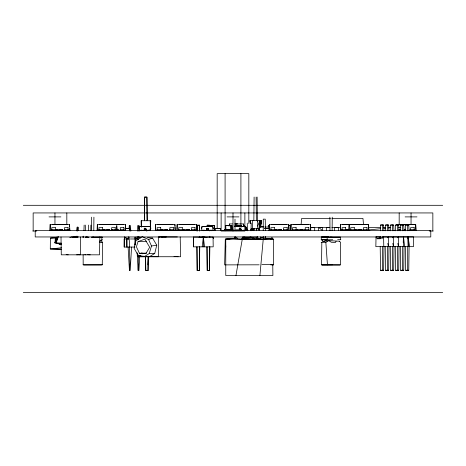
<?xml version="1.0" encoding="UTF-8"?>
<svg xmlns="http://www.w3.org/2000/svg" width="466" height="466" viewBox="0 0 466 466"><rect width="100%" height="100%" fill="white"/><g stroke="black" fill="none" stroke-linecap="round" stroke-linejoin="round"><path stroke-width="0.7" d="M241.295 226.627L241.295 225.375L241.289 226.657M261.944 264.665L268.247 264.327L273.495 264.851L273.525 239.151L261.42 237.759L260.389 237.142L261.036 238.143M139.351 228.847L139.689 226.493L150.442 226.493L150.78 228.066L150.448 230.402L139.684 230.402L139.351 228.847L139.689 226.493L150.442 226.499L150.774 228.853M144.285 230.623C143.411 224.426 149.19 231.771 144.18 230.437M201.656 228.847L201.999 226.493L212.746 226.493L213.09 228.066L212.758 230.402L201.994 230.402L201.656 228.847L201.999 226.493L212.752 226.499L213.084 228.853M208.162 228.387L208.156 230.623L208.162 228.387L206.584 228.392L206.589 230.623L205.85 230.437M233.023 230.105L225.777 229.878L225.719 225.375L230.862 225.381L231.113 229.744L232.493 229.82M240.823 228.387C241.563 235.72 240.176 222.253 239.25 230.46M245.745 228.853L245.413 226.499L234.66 226.493L245.407 226.493L245.751 228.066L245.419 230.402L240.392 230.402M263.214 238.569L263.22 236.408M263.238 230.658L263.261 219.148L265.265 219.148L265.381 230.658M268.311 225.532L268.305 226.959L268.311 225.532L269.336 225.532M383.978 246.66L383.629 270.309L382.545 270.228L382.592 246.66M388.999 246.66L388.656 270.309L387.566 270.228L387.619 246.66M394.026 246.66L393.677 270.309L392.593 270.228L392.64 246.66M399.053 246.66L398.704 270.309L397.62 270.228L397.667 246.66M404.074 246.66L403.731 270.309L402.641 270.228L402.694 246.66M409.101 246.66L408.752 270.309L407.668 270.228L407.715 246.66M80.379 254.826L80.455 236.984M83.187 264.886L83.129 254.692M145.846 230.623L145.852 228.387M126.804 247.056L126.857 238.982L126.973 247.056M56.736 237.689L50.398 238.103L50.293 248.966L61.599 249.298M93.788 230.699L93.916 217.179M102.252 264.857L102.648 242.419L101.495 241.044L99.538 241.225L101.821 239.705L101.879 237.217L102.468 237.194L93.252 237.223M144.6 197.165L144.39 220.733L144.67 197.083L146.953 197.165L147.163 220.733L146.883 197.083L144.67 197.083M148.071 270.42L148.194 256.848L148.007 270.501L145.718 270.42L145.602 256.848L145.788 270.501L148.007 270.501M199.495 270.501L199.71 246.846L199.495 270.501L197.165 270.501L199.454 270.42M209.543 270.501L209.764 246.846L209.543 270.501L207.213 270.501L209.502 270.42M332.112 230.699L332.246 217.179M403.428 246.66L403.509 236.885L404.616 246.66M90.8 230.682L90.864 225.09M253.842 220.529L254.11 197.054M77.117 237.573L77.135 236.169M77.205 230.565L77.251 227.064L76.937 230.565M135.006 244.9L135.099 237.002L135.157 238.982M180.196 236.949L180.598 256.731L137.773 256.731L137.808 253.906M137.971 239.774L138.006 236.949L140.184 237.112M339.382 241.196L340.623 242.419L340.605 264.886L321.54 264.857L321.82 242.576L321.144 242.419M134.977 247.056L124.201 247.056L124.323 238.982M197.066 230.985L197.159 225.206L199.506 225.253L199.71 230.915M207.184 226.651L207.207 225.206L209.554 225.253L209.601 226.668M50.048 230.588L50.206 224.472L50.048 230.606L51.575 230.53L51.178 230.524L51.784 229.429L62.304 229.429L62.351 230.6L63.889 230.501L64.483 229.429L68.053 229.429L68.688 230.571L69.83 230.588L69.562 224.472L50.165 224.478M111.648 229.429L111.048 230.501L109.498 230.571L109.463 229.429L98.949 229.429L98.343 230.524L98.734 230.53L97.208 230.588L97.33 224.478L125.389 224.472L125.657 230.588L124.515 230.571L123.886 229.429L120.31 229.429L119.675 230.577M99.852 236.984L99.52 254.826L61.285 254.826L61.011 236.984M150.448 220.733L150.279 229.109L150.803 220.733L141.105 220.733L141.233 227.018M155.411 230.588L155.574 224.472L155.417 230.606L156.937 230.53L156.541 230.524L157.153 229.429L167.667 229.429L167.713 230.6L169.251 230.501L169.851 229.429L173.422 229.429L174.051 230.571L175.193 230.588L174.931 224.472L155.533 224.478M190.815 230.577L191.45 229.429L195.021 229.429L195.656 230.571L196.798 230.588L196.53 224.472L177.132 224.478L177.016 230.588L178.175 230.454M197.095 231.014L197.159 225.206M207.224 226.697L207.207 225.206M256.335 230.746L256.376 228.602M257.185 238.609L257.226 236.466M288.984 230.588L287.842 230.571L287.213 229.429L283.643 229.429L283.043 230.501L281.493 230.571L281.458 229.429L270.944 229.429L270.332 230.524L270.729 230.53L269.202 230.588L269.325 224.478L288.722 224.472L288.984 230.588L288.722 224.472M304.648 230.501L303.098 230.571L303.063 229.429L292.543 229.429L291.937 230.524L292.333 230.53L290.807 230.588L290.924 224.478L310.321 224.472L310.589 230.588L309.447 230.571L308.818 229.429L305.242 229.429L304.607 230.577L304.648 229.429M348.958 229.429L342.085 229.429L341.473 230.524L341.869 230.53L340.343 230.588L340.46 224.478L368.524 224.472L368.792 230.588L368.524 224.472L365.111 224.472M349.011 230.588L349.168 224.472L349.011 230.606L350.537 230.53L350.141 230.524L350.747 229.429L361.261 229.429L361.313 230.6L362.851 230.501L363.445 229.429L367.016 229.429L367.651 230.571L368.792 230.588M376.039 236.885L375.835 246.66L413.458 246.66L413.587 236.885L383.588 236.885L381.87 238.004L377.279 238.743L376.039 236.885L380.215 236.885M380.209 238.027L380.244 236.582M380.373 230.827L380.501 225.066L381.724 224.897L383.646 225.066L383.943 230.792M385.399 230.827L385.528 225.066L386.751 224.897L388.673 225.066L388.964 230.792M390.421 230.827L390.555 225.066L391.772 224.897L393.7 225.066L393.991 230.792M395.448 230.827L395.576 225.066L396.799 224.897L398.721 225.066L399.012 230.792M400.475 230.827L400.603 225.066L401.82 224.897L403.748 225.066L404.039 230.792M405.496 230.827L405.63 225.066L406.847 224.897L408.769 225.066L409.066 230.792M332.2 237.252L340.512 237.217L321.324 237.194L328.501 237.101L321.324 237.194L321.26 239.687L323.387 241.487L328.722 240.642L339.726 241.242M77.14 231.247L77.251 227.064M97.213 230.606L97.371 224.472M177.173 224.472L177.016 230.606L178.542 230.53L178.146 230.524L178.752 229.429L189.272 229.429L189.318 230.6L190.856 230.501M259.143 264.816L224.635 264.886L225.299 239.151L232.464 238.487M269.208 230.606L269.365 224.472M290.813 230.606L290.965 224.472M340.349 230.606L340.506 224.472M251.005 230.827L251.215 223.109M56.625 237.782L55.268 237.858L55.11 243.194L55.699 238.912M124.504 238.982L124.562 237.002L128.098 238.982L128.296 236.839M83.938 230.682L84.136 225.09M129.682 264.123L129.449 270.525L128.098 247.056M138.385 264.123L138.152 270.525L137.132 252.741M362.851 229.429L362.851 230.501M410.016 229.429L409.975 230.577L410.61 229.429L414.181 229.429L414.81 230.571L415.952 230.588L415.689 224.472L412.276 224.472M149.621 230.46C150.104 230.029 147.553 230.012 148.042 230.46M214.465 229.598L214.313 230.612L214.465 229.936M135.07 245.034L135.332 238.982M61.396 244.365L56.071 243.089L56.374 237.078L56.409 241.901M403.218 242.471L403.509 236.885M193.402 237.078L193.501 246.846L213.207 246.846L213.049 237.078L213.405 238.47L213.405 238.138L213.131 237.078L193.402 237.078L193.658 246.846M131.558 247.056L130.206 270.525L129.367 247.056M139.73 256.3L138.909 270.525L138.402 256.3M147.943 264.834L148.433 256.3M259.737 221.874L260.133 220.529L259.539 230.577L258.945 228.602L260.133 220.529L257.529 226.115M260.756 226.989L261.141 220.529L250.085 220.529L250.254 223.4M129.927 231.119L130.329 225.398L130.847 231.119M138.629 231.119L139.031 225.398L139.55 231.119M220.5 228.491L215.356 228.451L220.5 228.649M236.245 223.907L235.831 223.907M259.795 224.833L260.133 220.529L259.812 223.307M260.744 225.556L261.141 220.529L259.696 223.633M301.088 224.74L301.636 218.438L330.499 218.438M76.308 237.573L76.43 236.169M83.426 237.573L83.554 236.169M259.818 224.117L260.133 220.529M260.756 224.833L261.141 220.529L260.744 221.874M129.07 228.258L129.327 225.398L129.583 228.975M136.8 238.982L136.998 236.839M137.511 231.119L138.029 225.398L138.286 228.975M259.9 275.534L263.232 239.285L272.47 238.738L271.946 237.398L271.218 239.285M259.323 227.472L259.486 226.08M260.733 224L261.141 220.529L260.15 227.257M77.653 230.6L78.061 227.146L78.247 230.6M202.168 246.846L203.351 237.078L206.945 237.456M240.753 230.437L241.726 230.437M257.512 221.874L257.733 220.529L257.762 228.602M235.947 275.534L242.268 239.285L263.232 239.285M251.139 229.26L250.877 230.577L253.842 228.602L253.883 230.746M252.077 229.26L251.681 230.577L252.147 229.26M60.935 244.184L56.071 243.089L57.58 236.85M137.773 256.731L149.4 256.708L154.724 253.504L156.757 245.186L152.522 238.062L147.442 237.672M74.17 236.984L74.764 237.38L74.869 236.984M239.804 225.76L239.501 225.561M229.039 225.987L229.639 223.925L229.051 225.899M142.514 226.511L142.992 226.47M144.547 256.481L149.225 253.556L151.497 245.996L148.613 239.553L142.252 236.652L135.822 240.765L134.126 248.302L138.379 255.782L149.4 256.708L158.335 256.731L158.335 236.949L177.383 236.949M239.402 226.47L239.105 226.47M250.877 229.919L251.273 228.602L259.16 228.858L257.71 228.602M138.053 241.609L136.41 246.799L139.421 253.265L145.776 253.72L149.708 247.277L144.856 239.128L138.053 241.609L146.697 241.231M211.022 226.47L211.803 226.47M235.12 223.907L237.555 223.907M243.689 226.47L244.464 226.47M128.336 238.982L129.024 237.002L129.705 247.056M137.039 238.982L137.726 237.002L137.919 239.874M61.151 243.316L56.071 243.089L58.442 236.524M224.449 229.86L224.478 230.623L226.406 230.385L226.936 229.26L226.394 230.396L224.478 230.623L224.449 229.86L225.934 229.715L224.449 229.86L224.478 230.623L226.394 230.396L226.954 229.249M55.99 230.571L56.479 229.429L57.539 230.501L62.351 230.6L62.304 229.429L57.493 230.588L55.937 230.454L56.479 229.429L57.493 230.588M103.155 230.571L103.644 229.429L104.699 230.501L109.516 230.6L109.463 229.429L104.658 230.588L103.097 230.454L103.644 229.429L104.658 230.588M161.352 230.571L161.848 229.429L162.902 230.501L167.713 230.6L167.667 229.429L162.861 230.588L161.3 230.454L161.848 229.429L162.861 230.588M182.957 230.571L183.447 229.429L184.507 230.501L189.318 230.6L189.272 229.429L184.46 230.588L182.905 230.454L183.447 229.429L184.46 230.588M296.749 230.571L297.244 229.429L298.298 230.501L303.11 230.6L303.063 229.429L298.257 230.588L296.696 230.454L297.244 229.429L298.257 230.588M349.197 230.192L346.285 230.571L346.78 229.429L347.834 230.501L349.209 230.53M354.952 230.571L355.442 229.429L356.502 230.501L361.313 230.6L361.261 229.429L356.455 230.588L354.9 230.454L355.442 229.429L356.455 230.588M336.085 241.184L335.52 242.466L331.268 242.256L328.722 240.642L325.845 242.378L321.82 242.576M276.653 230.588L281.458 229.429L281.493 230.571L276.693 230.501L275.639 229.429L275.091 230.454L276.653 230.588L275.639 229.429L275.144 230.571L276.653 230.588M141.949 226.511L141.967 226.47M204.259 226.511L204.277 226.47M111.048 230.501L112.382 230.548M234.619 238.289L235.19 237.142L237.503 238.237M241.295 229.755L240.992 230.355L241.295 229.889M407.336 238.126L408.024 236.885L409.643 246.66M51.231 230.408L51.784 229.429M178.198 230.408L178.752 229.429M291.99 230.408L292.543 229.429M341.526 230.408L342.085 229.429M350.193 230.408L350.747 229.429M207.393 226.47L207.02 226.47M240.054 226.47L239.681 226.47M214.244 230.542L214.29 225.585L209.549 225.567L209.764 226.668M387.665 237.817L388.434 236.885L388.434 246.66L387.794 243.363M392.687 237.817L393.461 236.885L393.461 246.66L392.821 243.363M397.714 237.817L398.482 236.885L398.482 246.66L397.842 243.363M211.535 230.606L214.43 230.548L214.418 225.532L214.465 230.623M146.528 230.909L147.023 230.728M73.209 236.984L72.76 237.38L72.09 236.984M241.825 238.749L243.695 237.142L246.473 237.456M101.466 240.59L102.532 239.687M252.147 228.602L251.733 228.946L251.273 228.602M254.057 228.829L252.735 228.946L253.155 228.602M253.108 237.456L250.428 237.142L242.786 238.318L255.455 239.151L257.861 237.142L242.169 237.142L243.438 237.59M209.764 230.915L209.764 230M251.879 230.577L254.255 228.992M241.895 238.347L243.695 237.142L248.582 237.712M144.058 230.437L144.606 230.437L143.545 230.437M239.029 230.437L238.516 230.437M250.679 230.577L253.842 228.602M251.681 230.577L254.32 228.928M73.529 236.984L72.76 237.38L72.178 236.984M258.484 239.151L261.42 237.759M332.707 239.728L327.184 239.786L323.387 241.487L322.297 241.044M147.885 226.47L148.211 226.47M242.856 226.47L243.182 226.47M239 230.437L239.151 230.437M256.661 237.66L257.861 237.142M148.613 239.553L152.522 238.062M380.419 237.584L377.279 238.743L380.151 238.743M147.221 230.227L146.813 230.373L146.813 230.041L147.221 230.192M146.732 230.891L147.029 230.862M69.778 237.468L71.816 236.955M101.972 242.576L102.648 242.419L99.526 242.413M116.768 229.738L118.131 229.429L118.178 230.6L119.715 230.501M290.155 225.48L290.796 225.532L288.635 225.532L290.796 225.532L290.796 230.519L288.635 230.612M405.705 230.041L403.661 230.501L405.723 230.542M381.87 238.004L383.122 237.724M235.412 225.48L235.546 225.48M224.461 229.93L226.039 229.587M201.341 237.444L203.351 237.078L206.222 237.474M236.92 226.511L236.792 226.47M236.437 223.948L237.019 223.907M151.497 245.996L156.757 245.186M225.719 225.375L225.777 229.878L233.082 229.721M254.116 228.602L251.733 228.946L254.372 228.719M252.735 228.946L253.929 228.777M340.611 239.745L340.477 237.246M224.478 230.623L226.418 230.379M225.771 247.26L225.433 239.285L232.901 238.4M256.382 238.167L257.803 238.004L258.187 239.151M61.524 247.79L50.293 248.966L61.029 249.182M368.688 229.948L380.268 228.742M383.885 228.369L385.335 228.218M388.23 227.915L390.403 227.688M78.981 254.826L80.28 254.692M158.824 237.078L160.129 236.949M210.521 226.47L210.37 226.47M225.433 239.285L233.35 238.615L242.268 239.285M197.205 225.253L199.506 225.253M207.254 225.253L209.554 225.253M210.015 225.48L209.374 225.532L214.407 225.538L214.465 226.505M199.046 237.415L203.351 237.078L204.539 246.846M76.04 237.013L73.645 237.2L78.41 236.955M380.192 246.66L380.541 270.309L383.629 270.309M385.219 246.66L385.568 270.309L388.656 270.309M390.246 246.66L390.59 270.309L393.677 270.309M395.267 246.66L395.617 270.309L398.704 270.309M400.294 246.66L400.643 270.309L403.731 270.309M405.315 246.66L405.665 270.309L408.752 270.309M236.693 230.216L239.326 230.029M82.395 236.996L83 236.955M76.64 254.826L79.412 254.646M144.279 228.812L145.846 228.724M206.589 228.812L208.156 228.724M239.25 228.812L240.817 228.724M210.347 225.48L209.374 225.532L214.401 225.538L213.778 225.48M50.398 238.103L55.268 237.858M408.979 230.548L410.01 230.501M380.541 270.309L382.545 270.228M385.568 270.309L387.566 270.228M390.59 270.309L392.593 270.228M395.617 270.309L397.62 270.228M400.643 270.309L402.641 270.228M405.665 270.309L407.668 270.228M59.153 244.207L60.528 244.155M85.627 237.013L87.282 236.955M129.548 228.649L125.045 228.48L126.973 228.567M269.226 228.433L264.735 228.48L266.668 228.567M138.379 255.782L140.982 255.7M225.777 229.878L231.113 229.744M83.099 264.799L102.433 264.758M380.501 225.066L383.646 225.066M385.528 225.066L388.673 225.066M390.555 225.066L393.7 225.066M395.576 225.066L398.721 225.066M400.603 225.066L403.748 225.066M405.63 225.066L408.769 225.066M139.421 253.265L146.569 253.102M226.348 225.393L229.767 225.393L227.396 225.393M270.758 264.898L273.495 264.851M101.879 237.217L91.592 237.252M144.274 228.392L144.279 230.128L145.846 230.111M206.584 228.392L206.589 230.128L208.156 230.111M239.244 228.392L239.25 230.128L240.817 230.111M396.292 224.478L415.689 224.472L415.952 230.588M149.225 253.556L154.724 253.504M330.114 237.264L321.324 237.194M85.226 237.241L88.499 237.235M61.186 224.472L52.268 224.472M108.351 224.472L99.427 224.472M117.018 224.472L103.295 224.472M166.554 224.472L157.63 224.472M188.153 224.472L179.235 224.472M280.346 224.472L271.422 224.472M351.486 224.472L342.562 224.472M360.148 224.472L351.23 224.472M407.313 224.472L398.389 224.472M23.3 205.302L442.7 205.302M49.017 216.894L60.889 216.894M227.064 216.894L238.936 216.894M405.111 216.894L416.983 216.894M331.938 218.438L362.967 218.438L363.515 224.74M229.633 223.936L232.534 223.925M234.707 223.936L243.392 223.93L244.184 226.47M346.43 224.472L357.894 224.478L357.166 224.472M355.098 224.472L366.561 224.478L365.833 224.472M402.257 224.472L413.721 224.478L412.993 224.472M56.136 224.472L67.599 224.478L66.871 224.472M111.962 224.472L123.426 224.478L122.698 224.472M234.788 225.375L241.295 225.375M239.507 225.48L241.411 225.538L241.411 226.959L241.411 225.538L239.635 225.48M235.546 225.561L235.243 225.76M141.693 226.47L142.299 226.47M143.295 226.47L143.668 226.47M143.848 226.511L144.32 226.47M144.6 226.47L145.217 226.47L144.71 226.47M145.386 226.47L145.759 226.47M145.87 226.47L146.569 226.47M146.668 226.47L147.611 226.47M147.728 226.511L148.334 226.47M149.638 226.47L148.648 226.668L149.493 226.47M260.82 226.68L263.482 226.68M259.591 227.047L263.208 227.047M264.653 227.047L269.715 227.047M329.864 227.42L326.567 227.42L326.567 230.623M310.74 227.542L318.651 227.542M329.864 227.542L318.651 227.42L318.651 230.623M331.839 227.542L340.413 227.542M368.688 227.542L380.786 227.542M383.553 227.542L385.72 227.542M388.23 227.542L390.467 227.542M398.622 227.647L400.766 227.647M214.465 228.451L214.069 228.451L214.465 228.491M115.801 230.466L115.219 229.429L111.054 229.429L112.411 229.726M116.675 229.429L118.131 229.429L118.166 230.571L116.803 230.571M398.622 229.429L400.766 229.429M404.063 229.429L405.513 229.429M199.71 229.75L199.71 230.14M229.639 230.216L232.534 230.216M234.654 230.402L238.959 230.402M141.938 230.507L143.126 230.507M145.648 230.437L146.755 230.437M149.103 230.507L150.448 230.507L150.209 220.733M208.057 230.437L209.065 230.437M32.806 231.02L36.785 231.02M429.215 231.02L433.194 231.02M91.732 237.101L93.73 237.101M330.062 237.101L332.054 237.101M129.035 238.982L124.154 238.982L124.201 247.056M130.387 238.982L137.132 238.982M225.299 239.151L273.525 239.151M270.391 239.285L271.783 239.285M54.609 242.419L56.042 242.419M83.845 264.991L101.617 264.991M322.169 264.991L339.947 264.991M23.3 292.351L442.7 292.351M281.062 224.472L286.753 224.478L286.025 224.472M302.667 224.472L308.358 224.478L293.027 224.472M167.271 224.472L172.962 224.478L172.234 224.472M188.876 224.472L194.567 224.478L193.839 224.472M208.151 230.251L206.589 230.128M240.817 230.251L239.25 230.128M145.846 230.251L144.279 230.128M86.309 237.241L88.948 237.246M398.622 230.612L400.766 230.623M332.677 264.752L321.54 264.857M114.03 224.472L114.764 224.478L108.095 224.472M337.646 239.681L340.827 239.71M264.752 228.439L269.237 228.491M125.057 228.439L129.548 228.491M166.234 237.002L161.51 236.949L162.657 236.967M116.727 224.472L116.989 230.588L115.848 230.571L115.219 229.429M56.071 243.089L61.326 243.17M327.184 239.786L321.26 239.687L327.184 239.786L327.144 237.2M354.078 230.594L355.494 230.623M295.875 230.594L297.291 230.623M274.27 230.594L275.686 230.623M182.084 230.594L183.499 230.623M257.156 239.25L258.595 239.285M215.356 228.491L217.925 228.567M234.474 230.152L239.541 230.315M55.023 242.058L56.398 242.11M289.823 225.48L290.796 225.532M213.44 225.48L214.418 225.532M87.567 254.681L90.253 254.826M174.028 256.498L178.175 256.731M225.707 229.825L232.639 230.233M236.74 230.088L239.576 230.268M66.172 254.652L68.257 254.826M73.931 237.165L76.744 237.439M256.463 237.846L257.803 238.004L257.867 239.151M247.906 230.542L246.613 230.379L245.291 227.565M84.742 254.663L85.983 254.826M144.507 230.437L144.134 230.396M260.389 237.142L263.674 237.695M148.106 256.469L149.4 256.708M247.102 229.715L245.751 226.89L244.347 226.569L245.99 227.181L247.102 229.715L245.757 226.895L245.99 227.181M310.589 230.588L310.321 224.472M196.798 230.588L196.53 224.472M125.657 230.588L125.389 224.472M116.989 230.588L116.733 226.377M244.114 226.47L244.656 226.668M211.453 226.47L211.995 226.668M149.143 226.47L149.685 226.668M250.428 237.142L255.455 239.151M138.006 236.949L140.435 238.015M269.237 228.649L268.841 228.451L269.237 228.451L269.237 230.623M149.435 229.808L150.448 230.507M74.356 236.984L74.764 237.38M347.793 230.588L346.78 229.429L346.285 230.571M141.821 252.654L142.526 253.842M287.213 229.429L287.842 230.571M173.422 229.429L174.051 230.571M68.053 229.429L68.688 230.571M245.821 228.695L246.63 230.385L245.856 228.73M245.757 226.895L246.997 229.587M243.398 223.936L244.196 226.674M199.32 225.09L199.71 230.996M250.481 223.22L250.085 220.529L250.312 223.4M325.845 242.378L327.452 264.869M174.971 227.076L175.164 230.577M69.684 228.474L69.801 230.577M235.19 237.142L235.26 238.481M408.455 246.66L408.024 236.885L408.024 246.66M243.019 230.623C244.912 230.856 245.174 229.814 243.019 230.251M85.272 225.09L85.47 230.682M141.431 223.529L141.344 220.733L141.344 227.018M247.248 223.109L247.458 230.827M383.588 236.885L383.792 246.66M88.598 225.09L88.674 230.682M272.767 264.711L272.89 275.534L225.765 275.534L225.76 239.285M257.115 197.054L257.378 220.529M256.114 197.054L256.376 220.529M207.254 270.42L206.991 246.846L207.213 270.501M197.205 270.42L196.943 246.846L197.165 270.501M124.562 237.002L124.585 239.157M329.881 217.179L330.004 230.699M265.439 236.408L265.463 238.569M91.552 217.179L91.674 230.699M230.862 225.375L230.897 229.755M407.668 225.02L407.692 230.798M402.647 225.02L402.665 230.798M397.62 225.02L397.638 230.798M392.593 225.02L392.617 230.798M387.572 225.02L387.59 230.798M382.545 225.02L382.563 230.798M382.586 236.577L382.592 238.021M252.461 220.529L252.479 228.602M174.931 224.472L174.931 225.742M69.562 224.472L69.568 226.377M234.992 219.148L235.01 230.658M235.015 236.408L235.021 238.569M432.85 231.02L432.85 212.939L33.15 212.939L33.15 231.02M411.047 212.939L411.047 224.513M399.176 212.939L399.176 224.239M338.433 230.623L338.433 227.42L334.477 227.42L334.477 230.623M314.696 230.623L314.696 227.42L310.74 227.42L310.74 230.623M256.702 228.48L256.702 230.623M248.827 223.593L248.827 173.649L217.173 173.649L217.173 228.655M244.871 212.939L244.871 231.02L221.129 231.02L221.129 212.939M240.91 173.649L240.91 226.488M233 212.939L233 231.02M225.09 173.649L225.09 230.827M220.5 228.451L220.5 230.623M215.356 228.451L215.356 230.623M209.764 236.274L209.764 237.602M203.351 237.078L203.351 246.846M199.71 236.274L199.71 237.602M146.703 230L146.423 230.647M135.676 238.982L135.676 243.019M129.548 228.451L129.548 230.623M66.824 212.939L66.824 224.239M54.953 212.939L54.953 224.513M211.919 230.245C211.756 231.654 208.255 229.522 211.919 230.245M140.516 230.251C140.749 231.678 144.14 229.482 140.516 230.251M202.827 230.251C203.06 231.678 206.45 229.482 202.827 230.251M235.487 230.251C235.72 231.678 239.11 229.482 235.487 230.251M231.899 225.375L231.992 229.755L231.893 225.381M259.684 226.272L259.341 230.577L258.945 228.602L259.242 230.577L259.626 226.272M238.382 225.398L235.423 225.404L239.53 225.387L238.382 225.398M322.606 227.42L318.651 227.42L322.606 230.623L322.606 227.42M55.355 227.647L51.784 227.647L51.784 230.623L55.355 230.623L55.355 227.647M68.053 227.647L64.483 227.647L64.483 230.612L68.053 230.623L68.053 227.647M102.52 227.647L98.949 227.647L98.949 230.623L102.52 230.623L102.52 227.647M115.219 227.647L111.648 227.647L111.648 230.612L115.219 230.623L115.219 227.647M123.886 227.647L120.31 227.647L120.31 230.612L123.886 230.623L123.886 227.647M160.723 227.647L157.153 227.647L157.153 230.623L160.723 230.623L160.723 227.647M173.422 227.647L169.851 227.647L169.851 230.612L173.422 230.623L173.422 227.647M182.323 227.647L178.752 227.647L178.752 230.623L182.323 230.623L182.323 227.647M195.021 227.647L191.45 227.647L191.45 230.612L195.021 230.623L195.021 227.647M274.515 227.647L270.944 227.647L270.944 230.623L274.515 230.623L274.515 227.647M287.213 227.647L283.643 227.647L283.643 230.612L287.213 230.623L287.213 227.647M296.12 227.647L292.543 227.647L292.543 230.623L296.12 230.623L296.12 227.647M308.818 227.647L305.242 227.647L305.242 230.612L308.818 230.623L308.818 227.647M345.656 227.647L342.085 227.647L342.085 230.623L345.656 230.623L345.656 227.647M354.317 227.647L350.747 227.647L350.747 230.623L354.317 230.623L354.317 227.647M367.016 227.647L363.445 227.647L363.445 230.612L367.016 230.623L367.016 227.647M414.181 227.647L410.61 227.647L410.61 230.612L414.181 230.623L414.181 227.647M430.782 230.623L35.218 230.623L35.218 236.955L430.782 236.955L430.782 230.623"/></g></svg>
